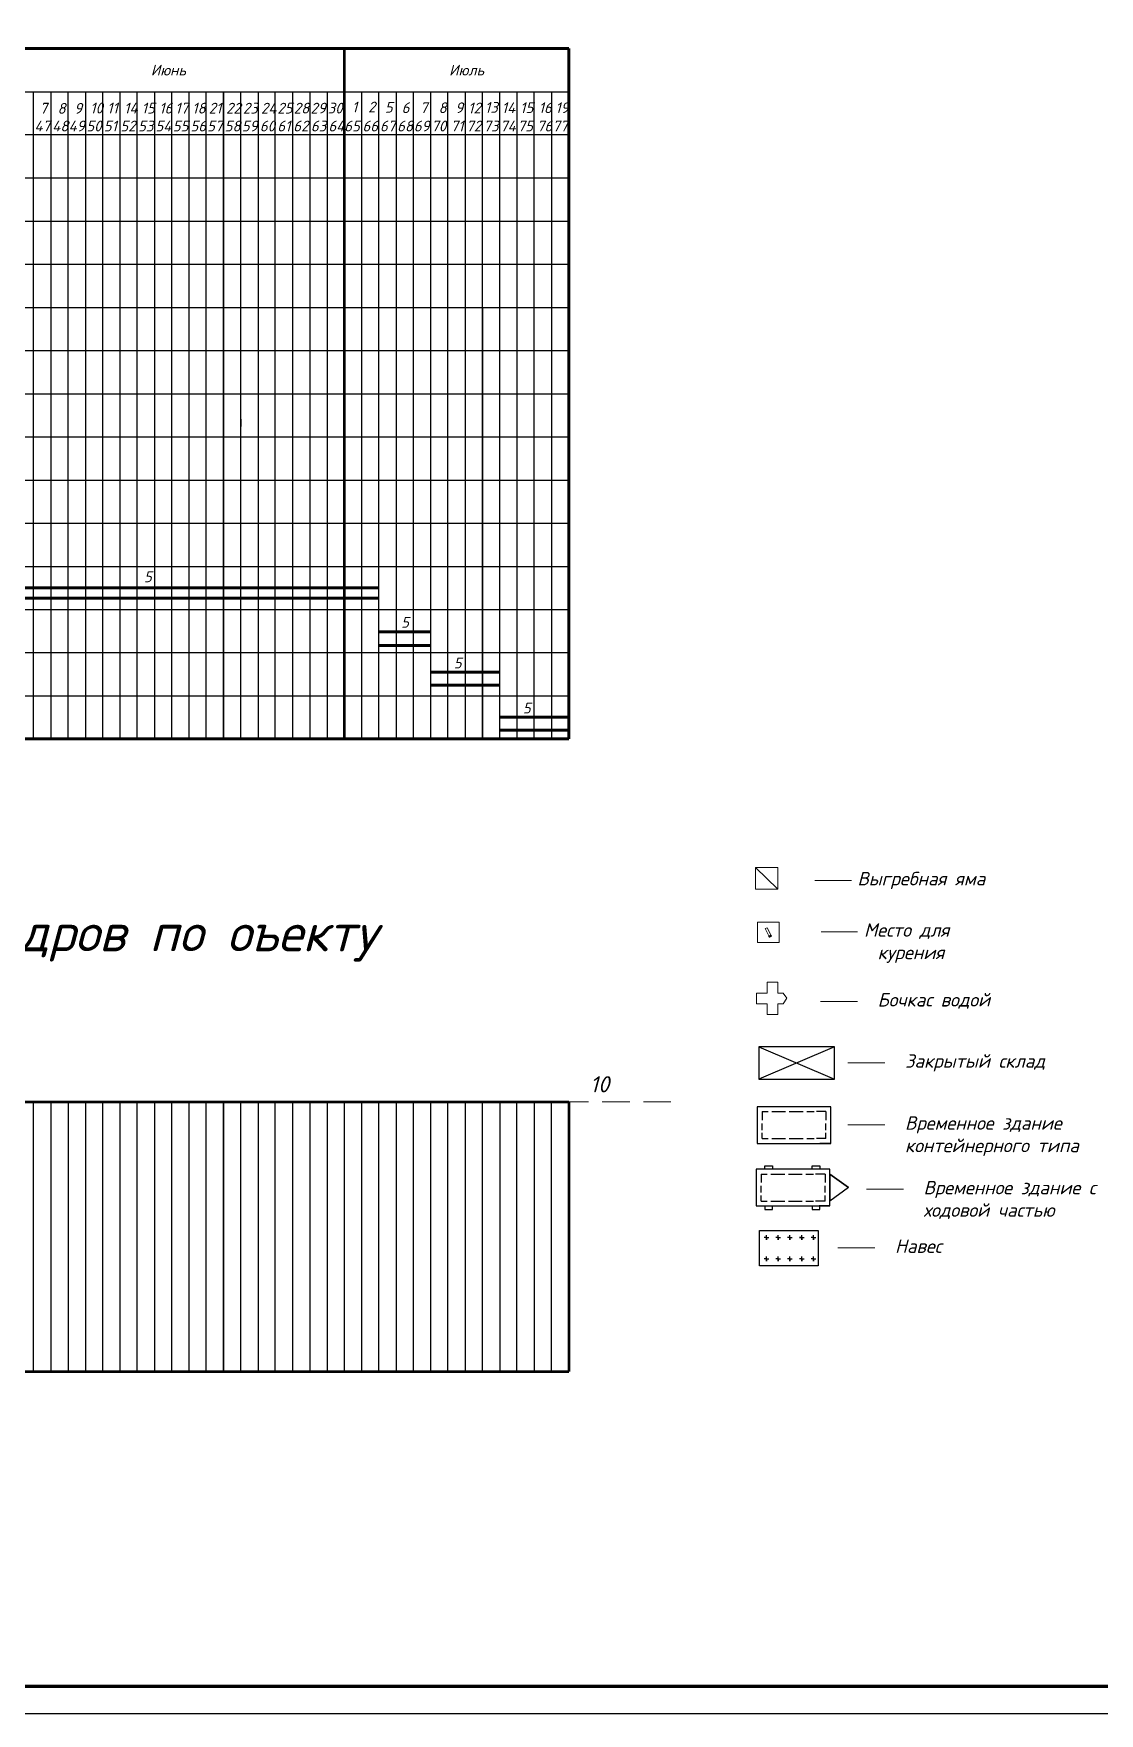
# Model space of a CAD drawing. Header units: millimetres. Extents: x 27137 to 30937, y -4667 to -569.
# Drawn here: x 30180.6 to 30378.2, y -4447.7 to -4136.3 of the extents above; entities that cross this region are included whole.
import ezdxf

# ---------------------------------------------------------------- set-up
doc = ezdxf.new("R2010")
doc.units = ezdxf.units.MM
doc.header["$LTSCALE"] = 0.4
doc.linetypes.add('ACAD_ISO02W100', pattern=[15, 12, -3])
doc.linetypes.add('штриховаяX2', pattern=[38.1, 25.4, -12.7])
doc.styles.add('Isocpeur', font='isocpeui.ttf', dxfattribs={"height": 2.5})
doc.styles.get("Standard").update_dxf_attribs({"font": 'isocpeui.ttf', "height": 2.5})

msp = doc.modelspace()

# ---------------------------------------------------------------- linework, layer by layer
at = {"lineweight": 60}
for p, q in [((30033.4279, -4139.0689), (30279.8279, -4139.0689)), ((30279.8279, -4267.0689), (30279.8279, -4139.0689)), ((30033.4279, -4267.0689), (30279.8279, -4267.0689))]:
    msp.add_line(p, q, dxfattribs=at)
at = {"lineweight": 53, "ltscale": 0.5}
for p, q in [((30238.2279, -4147.0689), (30238.2279, -4139.0689)), ((30238.2279, -4187.0689), (30238.2279, -4147.0689)), ((30238.2279, -4267.0689), (30238.2279, -4187.0689)), ((30171.0279, -4334.3562), (30279.8279, -4334.3562)), ((30279.8279, -4334.3562), (30279.8279, -4384.3562)), ((30033.4279, -4384.3562), (30279.8279, -4384.3562))]:
    msp.add_line(p, q, dxfattribs=at)
for p, q in [((30033.4279, -4147.0689), (30279.8279, -4147.0689)), ((30180.6279, -4187.0689), (30180.6279, -4147.0689)), ((30180.6279, -4147.0689), (30183.8279, -4147.0689)), ((30183.8279, -4147.0689), (30183.8279, -4187.0689)), ((30187.0279, -4187.0689), (30187.0279, -4147.0689)), ((30187.0279, -4147.0689), (30190.2279, -4147.0689)), ((30190.2279, -4147.0689), (30190.2279, -4187.0689)), ((30193.4279, -4187.0689), (30193.4279, -4147.0689)), ((30193.4279, -4147.0689), (30196.6279, -4147.0689)), ((30196.6279, -4147.0689), (30196.6279, -4187.0689)), ((30199.8279, -4187.0689), (30199.8279, -4147.0689)), ((30199.8279, -4147.0689), (30203.0279, -4147.0689)), ((30203.0279, -4147.0689), (30203.0279, -4187.0689)), ((30206.2279, -4187.0689), (30206.2279, -4147.0689)), ((30206.2279, -4147.0689), (30209.4279, -4147.0689)), ((30209.4279, -4147.0689), (30209.4279, -4187.0689)), ((30212.6279, -4147.0689), (30215.8279, -4147.0689)), ((30215.8279, -4147.0689), (30215.8279, -4187.0689)), ((30215.8279, -4187.0689), (30215.8279, -4147.0689)), ((30219.0279, -4187.0689), (30219.0279, -4147.0689)), ((30219.0279, -4147.0689), (30222.2279, -4147.0689)), ((30222.2279, -4147.0689), (30222.2279, -4187.0689)), ((30225.4279, -4187.0689), (30225.4279, -4147.0689)), ((30225.4279, -4147.0689), (30228.6279, -4147.0689)), ((30228.6279, -4147.0689), (30228.6279, -4187.0689)), ((30231.8279, -4147.0689), (30235.0279, -4147.0689)), ((30231.8279, -4147.0689), (30231.8279, -4187.0689)), ((30238.2279, -4147.0689), (30241.4279, -4147.0689)), ((30241.4279, -4147.0689), (30241.4279, -4187.0689)), ((30244.6279, -4187.0689), (30244.6279, -4147.0689)), ((30244.6279, -4147.0689), (30247.8279, -4147.0689)), ((30247.8279, -4147.0689), (30247.8279, -4187.0689)), ((30251.0279, -4187.0689), (30251.0279, -4147.0689)), ((30251.0279, -4147.0689), (30254.2279, -4147.0689)), ((30254.2279, -4147.0689), (30254.2279, -4187.0689)), ((30257.4279, -4187.0689), (30257.4279, -4147.0689)), ((30257.4279, -4147.0689), (30260.6279, -4147.0689)), ((30260.6279, -4147.0689), (30260.6279, -4187.0689)), ((30263.8279, -4187.0689), (30263.8279, -4147.0689)), ((30267.0279, -4267.0689), (30267.0279, -4147.0689)), ((30270.2279, -4147.0689), (30270.2279, -4267.0689)), ((30273.4279, -4267.0689), (30273.4279, -4147.0689)), ((30276.6279, -4147.0689), (30276.6279, -4267.0689)), ((30279.9296, -4155.0689), (30033.4279, -4155.0689)), ((30033.4279, -4163.0689), (30279.8279, -4163.0689)), ((30033.4279, -4171.0689), (30279.8279, -4171.0689)), ((30033.4279, -4179.0689), (30279.8279, -4179.0689)), ((30033.4279, -4187.0689), (30279.8279, -4187.0689)), ((30033.4279, -4187.0689), (30279.8279, -4187.0689)), ((30180.6279, -4267.0689), (30180.6279, -4187.0689)), ((30183.8279, -4187.0689), (30183.8279, -4267.0689)), ((30187.0279, -4267.0689), (30187.0279, -4187.0689)), ((30190.2279, -4187.0689), (30190.2279, -4267.0689)), ((30193.4279, -4267.0689), (30193.4279, -4187.0689)), ((30196.6279, -4187.0689), (30196.6279, -4267.0689)), ((30199.8279, -4267.0689), (30199.8279, -4187.0689)), ((30203.0279, -4187.0689), (30203.0279, -4267.0689)), ((30206.2279, -4267.0689), (30206.2279, -4187.0689)), ((30209.4279, -4187.0689), (30209.4279, -4267.0689)), ((30215.8279, -4187.0689), (30215.8279, -4267.0689)), ((30215.8279, -4267.0689), (30215.8279, -4187.0689)), ((30219.0279, -4267.0689), (30219.0279, -4187.0689)), ((30222.2279, -4187.0689), (30222.2279, -4267.0689)), ((30225.4279, -4267.0689), (30225.4279, -4187.0689)), ((30228.6279, -4187.0689), (30228.6279, -4267.0689)), ((30231.8279, -4187.0689), (30231.8279, -4267.0689)), ((30241.4279, -4187.0689), (30241.4279, -4267.0689)), ((30244.6279, -4267.0689), (30244.6279, -4187.0689)), ((30247.8279, -4187.0689), (30247.8279, -4267.0689)), ((30251.0279, -4267.0689), (30251.0279, -4187.0689)), ((30254.2279, -4187.0689), (30254.2279, -4267.0689)), ((30257.4279, -4267.0689), (30257.4279, -4187.0689)), ((30260.6279, -4187.0689), (30260.6279, -4267.0689)), ((30263.8279, -4267.0689), (30263.8279, -4187.0689)), ((30263.8279, -4187.0689), (30263.8279, -4267.0689)), ((30033.4279, -4195.0689), (30279.8279, -4195.0689)), ((30263.8279, -4199.0689), (30263.8279, -4200.6459)), ((30033.4279, -4203.0689), (30279.8279, -4203.0689)), ((30219.0279, -4207.7883), (30219.0279, -4209.1197)), ((30033.4279, -4211.0689), (30279.8279, -4211.0689)), ((30033.4279, -4219.0689), (30279.8279, -4219.0689)), ((30033.4279, -4227.0689), (30279.8279, -4227.0689)), ((30033.4279, -4235.0689), (30279.8279, -4235.0689)), ((30033.4279, -4243.0689), (30279.8279, -4243.0689)), ((30033.4279, -4251.0689), (30279.8279, -4251.0689)), ((30033.4279, -4259.0689), (30279.8279, -4259.0689)), ((30315.0682, -4324.1277), (30315.0682, -4330.1277)), ((30329.0717, -4324.1277), (30315.0682, -4330.1277)), ((30315.0682, -4324.1277), (30329.0717, -4330.1277)), ((30329.0717, -4324.1277), (30315.0682, -4324.1277)), ((30329.0717, -4330.1277), (30329.0717, -4324.1277)), ((30315.0682, -4330.1277), (30329.0717, -4330.1277)), ((30317.0688, -4330.1277), (30327.0711, -4330.1277)), ((30180.6279, -4384.3562), (30180.6279, -4334.3562)), ((30183.8279, -4334.3562), (30183.8279, -4384.3562)), ((30187.0279, -4334.3562), (30187.0279, -4384.3562)), ((30190.2279, -4334.3562), (30190.2279, -4384.3562)), ((30193.4279, -4384.3562), (30193.4279, -4334.3562)), ((30196.6279, -4334.3562), (30196.6279, -4384.3562)), ((30199.8279, -4384.3562), (30199.8279, -4334.3562)), ((30203.0279, -4334.3562), (30203.0279, -4384.3562)), ((30206.2279, -4384.3562), (30206.2279, -4334.3562)), ((30209.4279, -4334.3562), (30209.4279, -4384.3562)), ((30212.6279, -4384.3562), (30212.6279, -4334.3562)), ((30215.8279, -4334.3562), (30215.8279, -4384.3562)), ((30215.8279, -4384.3562), (30215.8279, -4334.3562)), ((30219.0279, -4384.3562), (30219.0279, -4334.3562)), ((30222.2279, -4334.3562), (30222.2279, -4384.3562)), ((30225.4279, -4384.3562), (30225.4279, -4334.3562)), ((30228.6279, -4334.3562), (30228.6279, -4384.3562)), ((30231.8279, -4334.3562), (30231.8279, -4384.3562)), ((30235.0279, -4334.3562), (30235.0279, -4384.3562)), ((30238.2279, -4384.3562), (30238.2279, -4334.3562)), ((30241.4279, -4334.3562), (30241.4279, -4384.3562)), ((30244.6279, -4384.3562), (30244.6279, -4334.3562)), ((30247.8279, -4334.3562), (30247.8279, -4384.3562)), ((30251.0279, -4384.3562), (30251.0279, -4334.3562)), ((30254.2279, -4334.3562), (30254.2279, -4384.3562)), ((30257.4279, -4384.3562), (30257.4279, -4334.3562)), ((30260.6279, -4334.3562), (30260.6279, -4384.3562)), ((30263.8279, -4384.3562), (30263.8279, -4334.3562)), ((30263.8279, -4384.3562), (30263.8279, -4334.3562)), ((30267.0279, -4334.3562), (30267.0279, -4384.3562)), ((30270.2279, -4384.3562), (30270.2279, -4334.3562)), ((30273.4279, -4334.3562), (30273.4279, -4384.3562)), ((30276.6279, -4384.3562), (30276.6279, -4334.3562)), ((30328.4196, -4335.2478), (30314.7502, -4335.2478)), ((30314.7502, -4335.2478), (30314.7502, -4342.0825)), ((30328.4196, -4342.0825), (30328.4196, -4335.2478)), ((30180.6279, -4345.2104), (30180.6279, -4344.3562)), ((30183.8279, -4344.3562), (30183.8279, -4345.2104)), ((30314.7502, -4342.0825), (30328.4196, -4342.0825)), ((30328.4196, -4342.0825), (30326.4008, -4342.0825)), ((30328.2463, -4346.8251), (30314.577, -4346.8251)), ((30314.577, -4346.8251), (30314.577, -4353.6598)), ((30328.2463, -4353.6598), (30328.2463, -4346.8251)), ((30314.577, -4353.6598), (30328.2463, -4353.6598)), ((30328.2463, -4353.6598), (30326.2276, -4353.6598)), ((30315.1672, -4364.7529), (30315.1672, -4358.2113)), ((30315.1672, -4358.2113), (30326.0698, -4358.2113)), ((30315.1672, -4358.2113), (30318.4856, -4358.2113)), ((30316.4755, -4359.5196), (30316.0394, -4359.5196)), ((30316.4755, -4359.5196), (30316.2736, -4359.5196)), ((30316.4755, -4359.5196), (30316.4755, -4359.0835)), ((30316.4755, -4359.5196), (30316.4755, -4359.5196)), ((30316.4755, -4359.5196), (30316.4755, -4359.9557)), ((30316.4755, -4359.9557), (30316.4755, -4359.5196)), ((30316.4755, -4359.5196), (30316.9116, -4359.5196)), ((30318.656, -4359.5196), (30318.2199, -4359.5196)), ((30318.656, -4359.5196), (30318.656, -4359.0835)), ((30318.656, -4359.5196), (30318.656, -4359.3843)), ((30318.656, -4359.5196), (30318.656, -4359.5196)), ((30318.656, -4359.5196), (30318.656, -4359.9557)), ((30318.656, -4359.9557), (30318.656, -4359.5196)), ((30318.656, -4359.5196), (30319.0921, -4359.5196)), ((30320.8366, -4359.5196), (30320.4004, -4359.5196)), ((30320.8366, -4359.5196), (30320.6347, -4359.5196)), ((30320.8366, -4359.5196), (30320.8366, -4359.0835)), ((30320.8366, -4359.5196), (30320.8366, -4359.9557)), ((30320.8366, -4359.9557), (30320.8366, -4359.5196)), ((30320.8366, -4359.5196), (30321.2727, -4359.5196)), ((30323.0171, -4359.5196), (30322.581, -4359.5196)), ((30322.6119, -4359.5196), (30323.048, -4359.5196)), ((30322.6119, -4359.5196), (30323.048, -4359.5196)), ((30322.6119, -4359.5196), (30323.048, -4359.5196)), ((30323.0171, -4359.5196), (30323.0171, -4359.0835)), ((30323.0171, -4359.5196), (30323.0171, -4359.3843)), ((30323.0171, -4359.5196), (30323.0171, -4359.9557)), ((30323.0171, -4359.9557), (30323.0171, -4359.5196)), ((30323.0171, -4359.5196), (30323.4532, -4359.5196)), ((30325.1976, -4359.5196), (30324.7615, -4359.5196)), ((30325.1976, -4359.5196), (30324.9958, -4359.5196)), ((30325.1976, -4359.5196), (30325.1976, -4359.0835)), ((30325.1976, -4359.5196), (30325.1976, -4359.9557)), ((30325.1976, -4359.9557), (30325.1976, -4359.5196)), ((30325.1976, -4359.5196), (30325.6337, -4359.5196)), ((30326.0698, -4358.2113), (30326.0698, -4364.7529)), ((30316.4755, -4363.4445), (30316.4755, -4363.0084)), ((30318.656, -4363.4445), (30318.656, -4363.0084)), ((30320.8366, -4363.4445), (30320.8366, -4363.0084)), ((30323.0171, -4363.4445), (30323.0171, -4363.0084)), ((30325.1976, -4363.4445), (30325.1976, -4363.0084)), ((30326.0698, -4364.7529), (30315.1672, -4364.7529)), ((30316.4755, -4363.4445), (30316.0394, -4363.4445)), ((30316.4755, -4363.4445), (30316.2736, -4363.4445)), ((30316.4755, -4363.4445), (30316.4755, -4363.4445)), ((30316.4755, -4363.4445), (30316.4755, -4363.8807)), ((30316.4755, -4363.8807), (30316.4755, -4363.4445)), ((30316.4755, -4363.4445), (30316.9116, -4363.4445)), ((30318.656, -4363.4445), (30318.2199, -4363.4445)), ((30318.656, -4363.4445), (30318.656, -4363.3092)), ((30318.656, -4363.4445), (30318.656, -4363.4445)), ((30318.656, -4363.4445), (30318.656, -4363.8807)), ((30318.656, -4363.8807), (30318.656, -4363.4445)), ((30318.656, -4363.4445), (30319.0921, -4363.4445)), ((30320.8366, -4363.4445), (30320.4004, -4363.4445)), ((30320.8366, -4363.4445), (30320.6347, -4363.4445)), ((30320.8366, -4363.4445), (30320.8366, -4363.8807)), ((30320.8366, -4363.8807), (30320.8366, -4363.4445)), ((30320.8366, -4363.4445), (30321.2727, -4363.4445)), ((30323.0171, -4363.4445), (30322.581, -4363.4445)), ((30323.0171, -4363.4445), (30323.0171, -4363.3092)), ((30323.0171, -4363.4445), (30323.0171, -4363.8807)), ((30323.0171, -4363.8807), (30323.0171, -4363.4445)), ((30323.0171, -4363.4445), (30323.4532, -4363.4445)), ((30325.1976, -4363.4445), (30324.7615, -4363.4445)), ((30325.1976, -4363.4445), (30325.1976, -4363.8807)), ((30325.1976, -4363.8807), (30325.1976, -4363.4445)), ((30325.1976, -4363.4445), (30325.6337, -4363.4445))]:
    msp.add_line(p, q)
at = {"color": 0}
for p, q in [((30212.6279, -4187.0689), (30212.6279, -4147.0689)), ((30235.0279, -4147.0689), (30235.0279, -4187.0689)), ((30212.6279, -4267.0689), (30212.6279, -4187.0689)), ((30235.0279, -4187.0689), (30235.0279, -4267.0689))]:
    msp.add_line(p, q, dxfattribs=at)
at = {"lineweight": 70}
for p, q in [((30174.2279, -4239.0647), (30244.6279, -4239.0647)), ((30244.6279, -4240.9918), (30174.2279, -4240.9918)), ((30199.7312, -4239.0647), (30244.6279, -4239.0647)), ((30244.6279, -4240.9918), (30199.7312, -4240.9918)), ((30244.6279, -4247.2095), (30254.2279, -4247.2095)), ((30244.6279, -4249.7279), (30254.2279, -4249.7279)), ((30254.2279, -4254.6892), (30267.0279, -4254.6892)), ((30254.2279, -4257.0721), (30267.0279, -4257.0721)), ((30267.0279, -4263.0489), (30279.8279, -4263.0489)), ((30267.0279, -4265.4318), (30279.8279, -4265.4318))]:
    msp.add_line(p, q, dxfattribs=at)
at = {"lineweight": 5}
for p, q in [((30314.4231, -4290.902), (30318.5849, -4294.9514)), ((30325.4182, -4293.3248), (30332.2697, -4293.3248)), ((30316.2242, -4302.2408), (30316.5995, -4302.1158)), ((30317.0249, -4303.8159), (30316.2242, -4302.2408)), ((30316.5995, -4302.1158), (30317.4002, -4303.6159)), ((30317.3097, -4303.4463), (30316.9383, -4303.6456)), ((30317.4002, -4303.6159), (30317.0249, -4303.8159)), ((30317.4002, -4303.6159), (30317.4002, -4303.6159)), ((30326.6314, -4302.8462), (30333.3518, -4302.8462)), ((30316.6083, -4314.1761), (30316.6083, -4312.1761)), ((30316.6083, -4312.1761), (30318.6083, -4312.1761)), ((30318.6083, -4312.1761), (30318.6083, -4314.1761)), ((30316.6083, -4314.1761), (30314.6083, -4314.1761)), ((30314.6083, -4314.1761), (30314.6083, -4316.1761)), ((30314.6083, -4316.1761), (30316.6083, -4316.1761)), ((30316.6083, -4316.1761), (30316.6083, -4318.1761)), ((30318.6083, -4314.1761), (30319.6083, -4314.1761)), ((30318.6083, -4318.1761), (30318.6083, -4316.1761)), ((30318.6083, -4316.1761), (30319.6083, -4316.1761)), ((30319.6083, -4314.1761), (30320.2819, -4315.1049)), ((30319.6083, -4316.1761), (30320.2819, -4315.1049)), ((30326.5002, -4315.7475), (30333.3518, -4315.7475)), ((30316.6083, -4318.1761), (30318.6083, -4318.1761)), ((30331.5839, -4327.097), (30338.4354, -4327.097)), ((30331.5839, -4338.5958), (30338.4354, -4338.5958)), ((30335.0183, -4350.5696), (30341.8699, -4350.5696)), ((30329.7321, -4361.4253), (30336.5836, -4361.4253))]:
    msp.add_line(p, q, dxfattribs=at)
at = {"linetype": 'штриховаяX2', "lineweight": 15, "ltscale": 0.5}
msp.add_line((30026.9736, -4334.3562), (30300.5622, -4334.3562), dxfattribs=at)
at = {"linetype": 'ACAD_ISO02W100'}
for p, q in [((30328.4196, -4335.2478), (30327.5083, -4335.2478)), ((30327.5083, -4336.1591), (30325.7604, -4336.1591)), ((30327.5083, -4341.1712), (30325.7604, -4341.1712)), ((30328.2463, -4346.8251), (30327.335, -4346.8251)), ((30327.335, -4347.7364), (30325.5872, -4347.7364)), ((30327.335, -4352.7485), (30325.5872, -4352.7485))]:
    msp.add_line(p, q, dxfattribs=at)
at = {"ltscale": 0.01}
for p, q in [((30315.6615, -4336.1591), (30316.8011, -4336.1591)), ((30315.6615, -4336.1591), (30315.6615, -4337.7449)), ((30315.6615, -4339.5818), (30315.6615, -4338.3488)), ((30317.4814, -4336.1591), (30318.8922, -4336.1591)), ((30318.8922, -4336.1591), (30320.0318, -4336.1591)), ((30320.7121, -4336.1591), (30322.1229, -4336.1591)), ((30322.1229, -4336.1591), (30323.2625, -4336.1591)), ((30323.9428, -4336.1591), (30325.3536, -4336.1591)), ((30327.5083, -4336.1591), (30327.5083, -4337.7449)), ((30327.5083, -4339.5818), (30327.5083, -4338.3488)), ((30315.6615, -4341.1712), (30315.6615, -4340.1102)), ((30315.6615, -4341.1712), (30316.8011, -4341.1712)), ((30317.4814, -4341.1712), (30318.8922, -4341.1712)), ((30318.8922, -4341.1712), (30320.0318, -4341.1712)), ((30320.7121, -4341.1712), (30322.1229, -4341.1712)), ((30322.1229, -4341.1712), (30323.2625, -4341.1712)), ((30323.9428, -4341.1712), (30325.3536, -4341.1712)), ((30327.5083, -4341.1712), (30327.5083, -4340.1102)), ((30316.151, -4346.8251), (30316.151, -4346.2025)), ((30316.151, -4346.2025), (30317.5778, -4346.2025)), ((30317.5778, -4346.2025), (30317.5778, -4346.8251)), ((30324.9566, -4346.8251), (30324.9566, -4346.2025)), ((30324.9566, -4346.2025), (30326.3834, -4346.2025)), ((30326.3834, -4346.2025), (30326.3834, -4346.8251)), ((30315.4883, -4347.7364), (30316.6279, -4347.7364)), ((30315.4883, -4347.7364), (30315.4883, -4349.3222)), ((30315.4883, -4351.1591), (30315.4883, -4349.9261)), ((30317.3081, -4347.7364), (30318.719, -4347.7364)), ((30318.719, -4347.7364), (30319.8586, -4347.7364)), ((30320.5388, -4347.7364), (30321.9497, -4347.7364)), ((30321.9497, -4347.7364), (30323.0893, -4347.7364)), ((30323.7695, -4347.7364), (30325.1804, -4347.7364)), ((30327.335, -4347.7364), (30327.335, -4349.3222)), ((30327.335, -4351.1591), (30327.335, -4349.9261)), ((30328.2463, -4347.7364), (30328.2463, -4352.7485)), ((30331.6831, -4350.2424), (30328.2463, -4347.7364)), ((30328.2463, -4347.7364), (30331.6831, -4350.2424)), ((30328.2463, -4352.7485), (30328.2463, -4350.2424)), ((30331.6831, -4350.2424), (30328.2463, -4352.7485)), ((30315.4883, -4352.7485), (30315.4883, -4351.6875)), ((30315.4883, -4352.7485), (30316.6279, -4352.7485)), ((30316.151, -4353.6598), (30316.151, -4354.2824)), ((30317.3081, -4352.7485), (30318.719, -4352.7485)), ((30317.5778, -4354.2824), (30317.5778, -4353.6598)), ((30318.719, -4352.7485), (30319.8586, -4352.7485)), ((30320.5388, -4352.7485), (30321.9497, -4352.7485)), ((30321.9497, -4352.7485), (30323.0893, -4352.7485)), ((30323.7695, -4352.7485), (30325.1804, -4352.7485)), ((30324.9566, -4353.6598), (30324.9566, -4354.2824)), ((30326.3834, -4354.2824), (30326.3834, -4353.6598)), ((30327.335, -4352.7485), (30327.335, -4351.6875)), ((30316.151, -4354.2824), (30317.5778, -4354.2824)), ((30324.9566, -4354.2824), (30326.3834, -4354.2824))]:
    msp.add_line(p, q, dxfattribs=at)
at = {"color": 7, "lineweight": -3}
for points in [[(29766.0721, -4447.7376), (30607.0721, -4447.7376), (30607.0721, -3853.7376), (29766.0721, -3853.7376)], [(29786.0721, -4442.7376), (30602.0721, -4442.7376), (30602.0721, -3858.7376), (29786.0721, -3858.7376)]]:
    msp.add_lwpolyline(points, close=True, dxfattribs=at)
at = {"const_width": 0.6}
msp.add_lwpolyline([(29786.0721, -4442.7376), (29786.0721, -3858.7376), (30602.0721, -3858.7376), (30602.0721, -4442.7376), (29786.0721, -4442.7376)], dxfattribs=at)
at = {"lineweight": 5}
for points in [[(30314.4231, -4290.902), (30318.5849, -4290.902), (30318.5849, -4294.9514), (30314.4231, -4294.9514)], [(30314.7926, -4301.0475), (30318.8437, -4301.0475), (30318.8437, -4304.7918), (30314.7926, -4304.7918)]]:
    msp.add_lwpolyline(points, close=True, dxfattribs=at)
for p in [(30316.9383, -4303.6456), (30316.9583, -4303.6585), (30316.9589, -4303.6657), (30316.9692, -4303.6494), (30316.9723, -4303.6821), (30316.9801, -4303.6699), (30316.9801, -4303.6862), (30316.9813, -4303.7051), (30316.982, -4303.6869), (30316.9838, -4303.6415), (30316.9838, -4303.6972), (30316.9856, -4303.6487), (30316.991, -4303.7196), (30317.002, -4303.6342), (30317.0021, -4303.6662), (30317.0032, -4303.7221), (30317.0044, -4303.7426), (30317.007, -4303.6809), (30317.0135, -4303.7548), (30317.0144, -4303.7103), (30317.0147, -4303.6464), (30317.0207, -4303.6676), (30317.0226, -4303.6149), (30317.0238, -4303.776), (30317.0249, -4303.8159), (30317.0249, -4303.8159), (30317.025, -4303.6355), (30317.028, -4303.7814), (30317.028, -4303.7941), (30317.0316, -4303.7299), (30317.0335, -4303.6978), (30317.0335, -4303.7893), (30317.034, -4303.7299), (30317.0365, -4303.7127), (30317.0377, -4303.6324), (30317.0377, -4303.7899), (30317.0389, -4303.6784), (30317.042, -4303.7687), (30317.0438, -4303.6621), (30317.0462, -4303.6984), (30317.0468, -4303.619), (30317.0487, -4303.6784), (30317.051, -4303.6506), (30317.0571, -4303.6688), (30317.0577, -4303.716), (30317.0583, -4303.7542), (30317.0589, -4303.7208), (30317.0607, -4303.6397), (30317.0607, -4303.7796), (30317.061, -4303.7299), (30317.0656, -4303.6143), (30317.0662, -4303.6421), (30317.0674, -4303.6464), (30317.0683, -4303.7495), (30317.0698, -4303.6034), (30317.0722, -4303.7651), (30317.0729, -4303.6712), (30317.0735, -4303.6682), (30317.0782, -4303.7201), (30317.0789, -4303.6512), (30317.0801, -4303.6573), (30317.0819, -4303.696), (30317.0831, -4303.7201), (30317.0831, -4303.7446), (30317.0838, -4303.5822), (30317.0844, -4303.7638), (30317.0856, -4303.6906), (30317.0868, -4303.6536), (30317.0874, -4303.7257), (30317.0959, -4303.6137), (30317.0995, -4303.6015), (30317.1002, -4303.6833), (30317.1002, -4303.7078), (30317.1007, -4303.7451), (30317.1013, -4303.716), (30317.1051, -4303.6539), (30317.1074, -4303.719), (30317.1092, -4303.6252), (30317.111, -4303.6306), (30317.1128, -4303.667), (30317.1135, -4303.6324), (30317.1141, -4303.5954), (30317.1159, -4303.7487), (30317.1189, -4303.7414), (30317.1213, -4303.6094), (30317.124, -4303.546), (30317.124, -4303.546), (30317.125, -4303.5761), (30317.1262, -4303.7402), (30317.128, -4303.5616), (30317.1286, -4303.6343), (30317.1298, -4303.6561), (30317.1335, -4303.6754), (30317.1341, -4303.6833), (30317.1365, -4303.6034), (30317.1371, -4303.6857), (30317.1371, -4303.7408), (30317.1377, -4303.7245), (30317.1407, -4303.6082), (30317.1413, -4303.5742), (30317.1419, -4303.6588), (30317.1419, -4303.7103), (30317.1425, -4303.6337), (30317.1493, -4303.6049), (30317.1565, -4303.5615), (30317.1607, -4303.6252), (30317.1613, -4303.7118), (30317.164, -4303.698), (30317.165, -4303.647), (30317.168, -4303.5525), (30317.171, -4303.5561), (30317.1728, -4303.5416), (30317.1735, -4303.6421), (30317.1735, -4303.7166), (30317.1738, -4303.6147), (30317.1771, -4303.6567), (30317.1783, -4303.5663), (30317.1807, -4303.6112), (30317.1838, -4303.5767), (30317.1838, -4303.6797), (30317.1844, -4303.6603), (30317.1862, -4303.624), (30317.1868, -4303.6112), (30317.1874, -4303.5658), (30317.1886, -4303.6131), (30317.1916, -4303.5961), (30317.1953, -4303.5368), (30317.1953, -4303.6542), (30317.1971, -4303.6234), (30317.1971, -4303.6415), (30317.1977, -4303.5561), (30317.1989, -4303.6112), (30317.1989, -4303.6839), (30317.1995, -4303.7099), (30317.2062, -4303.5374), (30317.2074, -4303.5125), (30317.2086, -4303.5307), (30317.2092, -4303.584), (30317.2092, -4303.6815), (30317.2098, -4303.518), (30317.211, -4303.6942), (30317.2125, -4303.7159), (30317.2128, -4303.6815), (30317.2131, -4303.6416), (30317.2135, -4303.5828), (30317.2141, -4303.6724), (30317.2201, -4303.5519), (30317.2225, -4303.5325), (30317.2225, -4303.6125), (30317.2229, -4303.551), (30317.2231, -4303.6573), (30317.225, -4303.6318), (30317.2253, -4303.6171), (30317.228, -4303.6651), (30317.2304, -4303.6621), (30317.2347, -4303.5913), (30317.2359, -4303.5228), (30317.2376, -4303.5706), (30317.2376, -4303.5779), (30317.2401, -4303.6694), (30317.2407, -4303.5174), (30317.2425, -4303.5331), (30317.2425, -4303.5695), (30317.2456, -4303.5035), (30317.2462, -4303.5816), (30317.2462, -4303.5967), (30317.2498, -4303.5119), (30317.2516, -4303.4907), (30317.2523, -4303.6392), (30317.2534, -4303.676), (30317.2559, -4303.601), (30317.2571, -4303.6082), (30317.2589, -4303.5701), (30317.2662, -4303.5144), (30317.268, -4303.4974), (30317.268, -4303.627), (30317.2692, -4303.5465), (30317.2698, -4303.6409), (30317.2704, -4303.5761), (30317.2719, -4303.5068), (30317.2734, -4303.5555), (30317.2734, -4303.6542), (30317.2744, -4303.5215), (30317.2744, -4303.5436), (30317.2753, -4303.6488), (30317.2765, -4303.6215), (30317.2783, -4303.4859), (30317.2868, -4303.4762), (30317.2892, -4303.4726), (30317.2916, -4303.5534), (30317.2916, -4303.6106), (30317.294, -4303.5719), (30317.2965, -4303.4829), (30317.2983, -4303.492), (30317.2989, -4303.5951), (30317.3044, -4303.5198), (30317.308, -4303.65), (30317.311, -4303.4926), (30317.3112, -4303.6098), (30317.3147, -4303.5501), (30317.3165, -4303.5755), (30317.3171, -4303.4962), (30317.3177, -4303.6276), (30317.3219, -4303.518), (30317.331, -4303.5471), (30317.3444, -4303.6155), (30317.3444, -4303.6288), (30317.3462, -4303.6034), (30317.3528, -4303.5761), (30317.3613, -4303.6106), (30317.4002, -4303.6159)]:
    msp.add_point(p, dxfattribs=at)

# ---------------------------------------------------------------- texts
at = {"attachment_point": 1}
for s, width, gutter_width, insert, char_height in [('Июнь', 64.209377, 12.5, (30202.3464, -4142.0673), 2), ('Июль', 64.209377, 12.5, (30257.6391, -4142.0673), 2), ('7', 8.923798, 12.5, (30181.7526, -4149.1267), 2), ('8', 8.923798, 12.5, (30185.0547, -4149.1614), 2), ('9', 8.923798, 12.5, (30188.1476, -4149.1614), 2), ('10', 8.923798, 12.5, (30191.1085, -4149.0911), 2), ('11', 8.923798, 12.5, (30194.2523, -4149.0911), 2), ('14', 8.923798, 12.5, (30197.3841, -4149.122), 2), ('15', 8.923798, 12.5, (30200.6432, -4149.122), 2), ('16', 8.923798, 12.5, (30203.9023, -4149.122), 2), ('17', 8.923798, 12.5, (30206.873, -4149.122), 2), ('18', 8.923798, 12.5, (30210.0167, -4149.122), 2), ('21', 8.923798, 12.5, (30213.0709, -4149.1229), 2), ('22', 8.923798, 12.5, (30216.2996, -4149.1229), 2), ('23', 8.923798, 12.5, (30219.4212, -4149.1229), 2), ('24', 8.923798, 12.5, (30222.766, -4149.1229), 2), ('25', 8.923798, 12.5, (30225.795, -4149.1229), 2), ('28', 8.923798, 12.5, (30228.8528, -4149.1161), 2), ('29', 8.923798, 12.5, (30231.9508, -4149.1161), 2), ('30', 8.923798, 12.5, (30235.1259, -4149.1161), 2), ('1', 8.923798, 12.5, (30239.6304, -4148.9127), 2), ('2', 8.923798, 12.5, (30242.6176, -4148.9127), 2), ('5', 8.923798, 12.5, (30245.7266, -4148.9809), 2), ('6', 8.923798, 12.5, (30248.8465, -4149.0467), 2), ('7', 8.923798, 12.5, (30252.246, -4149.0467), 2), ('8', 8.923798, 12.5, (30255.6889, -4149.0467), 2), ('9', 8.923798, 12.5, (30258.7818, -4149.0467), 2), ('12', 8.923798, 12.5, (30261.1653, -4149.096), 2), ('13', 8.923798, 12.5, (30264.2775, -4148.9809), 2), ('14', 8.923798, 12.5, (30267.3974, -4149.0467), 2), ('15', 8.923798, 12.5, (30270.7969, -4149.0467), 2), ('16', 8.923798, 12.5, (30274.2398, -4149.0467), 2), ('19', 8.923798, 12.5, (30277.3327, -4149.0467), 2), ('47', 8.923798, 12.5, (30180.7808, -4152.4349), 2), ('48', 8.923798, 12.5, (30184.0713, -4152.4349), 2), ('49', 8.923798, 12.5, (30187.1177, -4152.4349), 2), ('50', 8.923798, 12.5, (30190.389, -4152.4349), 2), ('51', 8.923798, 12.5, (30193.6217, -4152.4349), 2), ('52', 8.923798, 12.5, (30196.6913, -4152.4349), 2), ('53', 8.923798, 12.5, (30199.9751, -4152.4349), 2), ('54', 8.923798, 12.5, (30203.1939, -4152.4349), 2), ('55', 8.923798, 12.5, (30206.405, -4152.4349), 2), ('56', 8.923798, 12.5, (30209.6874, -4152.4349), 2), ('57', 8.923798, 12.5, (30212.7812, -4152.4349), 2), ('58', 8.923798, 12.5, (30216.026, -4152.4349), 2), ('59', 8.923798, 12.5, (30219.2112, -4152.4349), 2), ('60', 8.923798, 12.5, (30222.5565, -4152.4349), 2), ('61', 8.923798, 12.5, (30225.7873, -4152.4349), 2), ('62', 8.923798, 12.5, (30228.7451, -4152.4349), 2), ('63', 8.923798, 12.5, (30232.0158, -4152.4349), 2), ('64', 8.923798, 12.5, (30235.2645, -4152.4349), 2), ('65', 8.923798, 12.5, (30238.1902, -4152.4349), 2), ('66', 8.923798, 12.5, (30241.5812, -4152.4349), 2), ('67', 8.923798, 12.5, (30244.826, -4152.4349), 2), ('68', 8.923798, 12.5, (30248.0112, -4152.4349), 2), ('69', 8.923798, 12.5, (30251.1003, -4152.4349), 2), ('70', 8.923798, 12.5, (30254.3391, -4152.4349), 2), ('71', 8.923798, 12.5, (30257.9222, -4152.4349), 2), ('72', 8.923798, 12.5, (30260.8158, -4152.4349), 2), ('73', 8.923798, 12.5, (30264.0112, -4152.4349), 2), ('74', 8.923798, 12.5, (30267.1003, -4152.4349), 2), ('75', 8.923798, 12.5, (30270.3391, -4152.4349), 2), ('76', 8.923798, 12.5, (30273.9222, -4152.4349), 2), ('77', 8.923798, 12.5, (30276.8158, -4152.4349), 2), ('5', 8.923798, 12.5, (30201.077, -4236.0174), 2), ('5', 8.923798, 12.5, (30248.7566, -4244.4409), 2), ('5', 8.923798, 12.5, (30258.5094, -4251.9926), 2), ('5', 8.923798, 12.5, (30271.3094, -4260.3524), 2), ('\\pi19.26467;График движения рабочих кадров по оъекту ', 245.130088, 5, (30025.7687, -4299.4416), 7), ('{\\H0.75x;10}', 15, 12.5, (30283.7606, -4329.5929), 4)]:
    msp.add_mtext_dynamic_manual_height_columns(s, width=width, gutter_width=gutter_width, heights=[0], dxfattribs=dict(at, insert=insert, char_height=char_height))
at = {"lineweight": 5, "char_height": 2.5, "attachment_point": 1, "style": 'Isocpeur'}
for s, width, insert in [('\\pi-2.5235;Выгребная яма', 29.081212, (30335.874, -4291.7176)), ('\\pi-2.5235;Место для курения', 20.043497, (30337.0872, -4301.2389)), ('Бочкас водой', 25.891508, (30337.0795, -4314.1786)), ('Закрытый склад', 25.891508, (30342.1632, -4325.5281)), ('Временное здание контейнерного типа', 39.075271, (30342.1632, -4337.027)), ('Временное здание с ходовой частью', 33.991613, (30345.5976, -4349.0008)), ('Навес', 33.991613, (30340.3114, -4359.8565))]:
    msp.add_mtext_dynamic_manual_height_columns(s, width=width, gutter_width=15, heights=[0], dxfattribs=dict(at, insert=insert))

doc.saveas('drawing.dxf')
